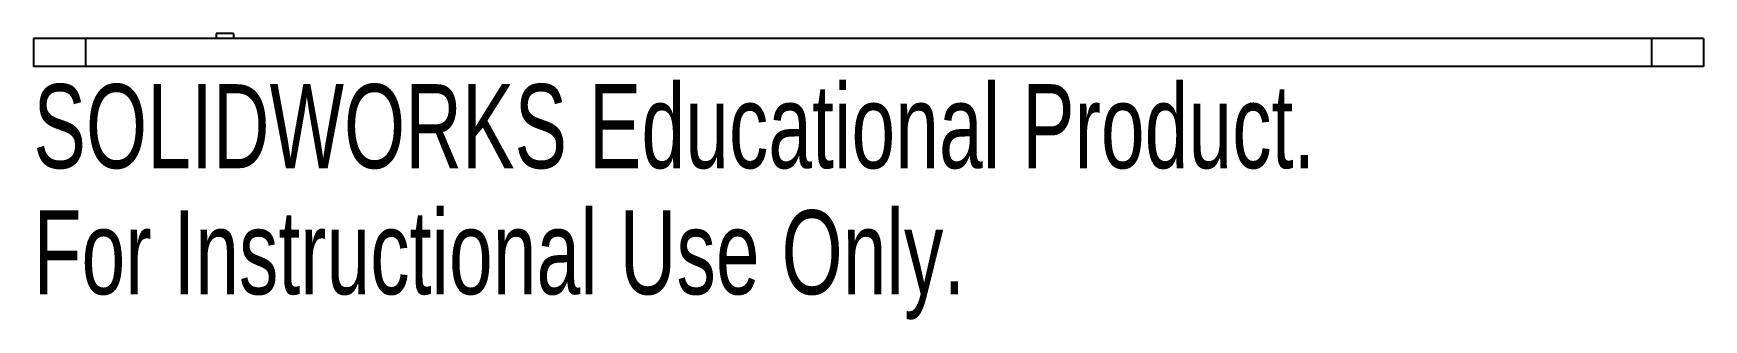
# Paper-space layout '_Back' of a CAD drawing. Header units: millimetres. Extents: x -48 to 48, y -14.6 to 1.9.
import ezdxf

# ---------------------------------------------------------------- set-up
doc = ezdxf.new("R2010")
doc.units = ezdxf.units.MM
doc.styles.add('SLDTEXTSTYLE0', font='TXT', dxfattribs={"width": 0.7})

psp = doc.layouts.new('_Back')

# ---------------------------------------------------------------- linework, layer by layer
at = {"color": 7, "linetype": 'Continuous', "lineweight": 25}
for p, q in [((-48, 1.6), (-48, 0)), ((48, 1.6), (-48, 1.6)), ((-45, 1.6), (-45, 0)), ((-37.5, 1.9), (-37.5, 1.6)), ((-36.5, 1.9), (-37.5, 1.9)), ((-36.5, 1.9), (-36.5, 1.6)), ((45, 1.6), (45, 0)), ((48, 1.6), (48, 0)), ((48, 0), (-48, 0))]:
    psp.add_line(p, q, dxfattribs=at)

# ---------------------------------------------------------------- texts
at = {"color": 7, "linetype": 'Continuous', "char_height": 4.83362, "attachment_point": 1, "style": 'SLDTEXTSTYLE0'}
for s, insert in [('SOLIDWORKS Educational Product.', (-48, -1.02)), ('For Instructional Use Only.', (-48, -8.27))]:
    psp.add_mtext(s, dxfattribs=dict(at, insert=insert))

doc.saveas('drawing.dxf')
